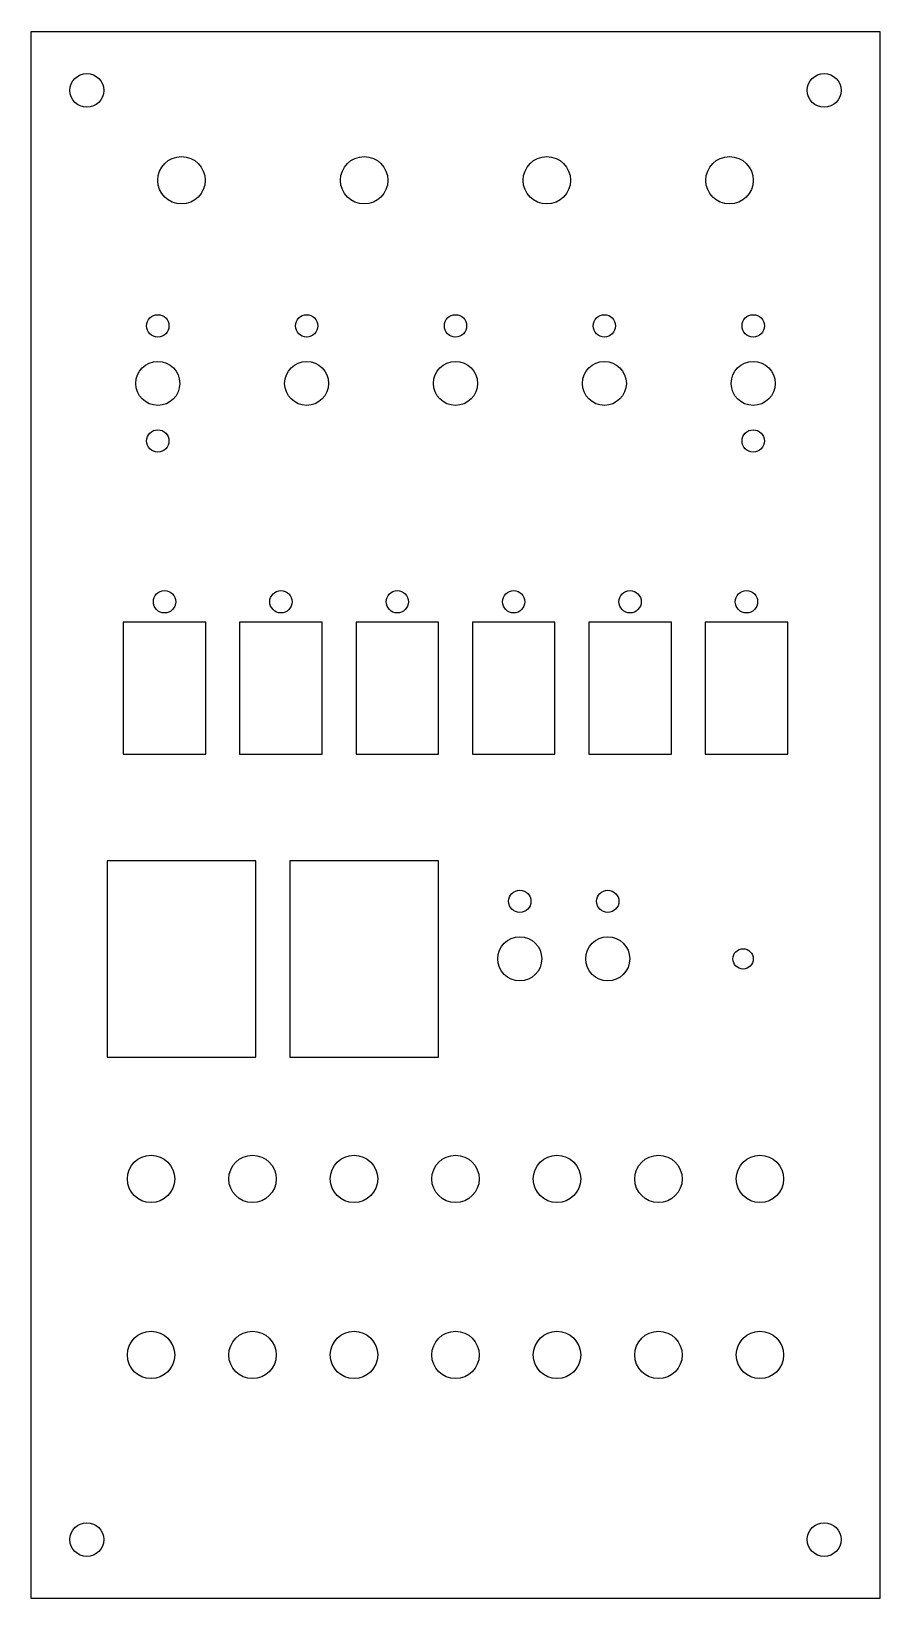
# Model space of a CAD drawing. Header units: millimetres. Extents: x 0 to 125, y 0 to 232.
import ezdxf

# ---------------------------------------------------------------- set-up
doc = ezdxf.new("R2010")
doc.units = ezdxf.units.MM
doc.layers.get('0').update_dxf_attribs({"linetype": 'CONTINUOUS'})

msp = doc.modelspace()

# ---------------------------------------------------------------- linework, layer by layer
for points in [[(0, 0), (0, 231.5), (125.38, 231.5), (125.38, 0)], [(13.59, 144.25), (13.59, 124.75), (25.79, 124.75), (25.79, 144.25)], [(30.79, 124.75), (42.99, 124.75), (42.99, 144.25), (30.79, 144.25)], [(47.99, 124.75), (60.19, 124.75), (60.19, 144.25), (47.99, 144.25)], [(65.19, 124.75), (77.39, 124.75), (77.39, 144.25), (65.19, 144.25)], [(82.39, 124.75), (94.59, 124.75), (94.59, 144.25), (82.39, 144.25)], [(99.59, 124.75), (111.79, 124.75), (111.79, 144.25), (99.59, 144.25)], [(11.19, 109), (11.19, 80), (33.19, 80), (33.19, 109)], [(38.19, 109), (38.19, 80), (60.19, 80), (60.19, 109)]]:
    msp.add_lwpolyline(points, close=True)
for centre, radius in [((8.2, 222.78), 2.5), ((117.18, 222.78), 2.5), ((22.19, 209.5), 3.5), ((49.19, 209.5), 3.5), ((76.19, 209.5), 3.5), ((103.19, 209.5), 3.5), ((18.69, 188), 1.65), ((40.69, 188), 1.65), ((62.69, 188), 1.65), ((84.69, 188), 1.65), ((106.69, 188), 1.65), ((18.69, 179.5), 3.25), ((40.69, 179.5), 3.25), ((62.69, 179.5), 3.25), ((84.69, 179.5), 3.25), ((106.69, 179.5), 3.25), ((18.69, 171), 1.65), ((106.69, 171), 1.65), ((19.69, 147.25), 1.65), ((36.89, 147.25), 1.65), ((54.09, 147.25), 1.65), ((71.29, 147.25), 1.65), ((88.49, 147.25), 1.65), ((105.69, 147.25), 1.65), ((72.19, 103), 1.65), ((85.19, 103), 1.65), ((72.19, 94.5), 3.25), ((85.19, 94.5), 3.25), ((105.19, 94.5), 1.5), ((17.69, 62), 3.5), ((32.69, 62), 3.5), ((47.69, 62), 3.5), ((62.69, 62), 3.5), ((77.69, 62), 3.5), ((92.69, 62), 3.5), ((107.69, 62), 3.5), ((17.69, 36), 3.5), ((32.69, 36), 3.5), ((47.69, 36), 3.5), ((62.69, 36), 3.5), ((77.69, 36), 3.5), ((92.69, 36), 3.5), ((107.69, 36), 3.5), ((8.2, 8.72), 2.5), ((117.18, 8.72), 2.5)]:
    msp.add_circle(centre, radius)

doc.saveas('drawing.dxf')
